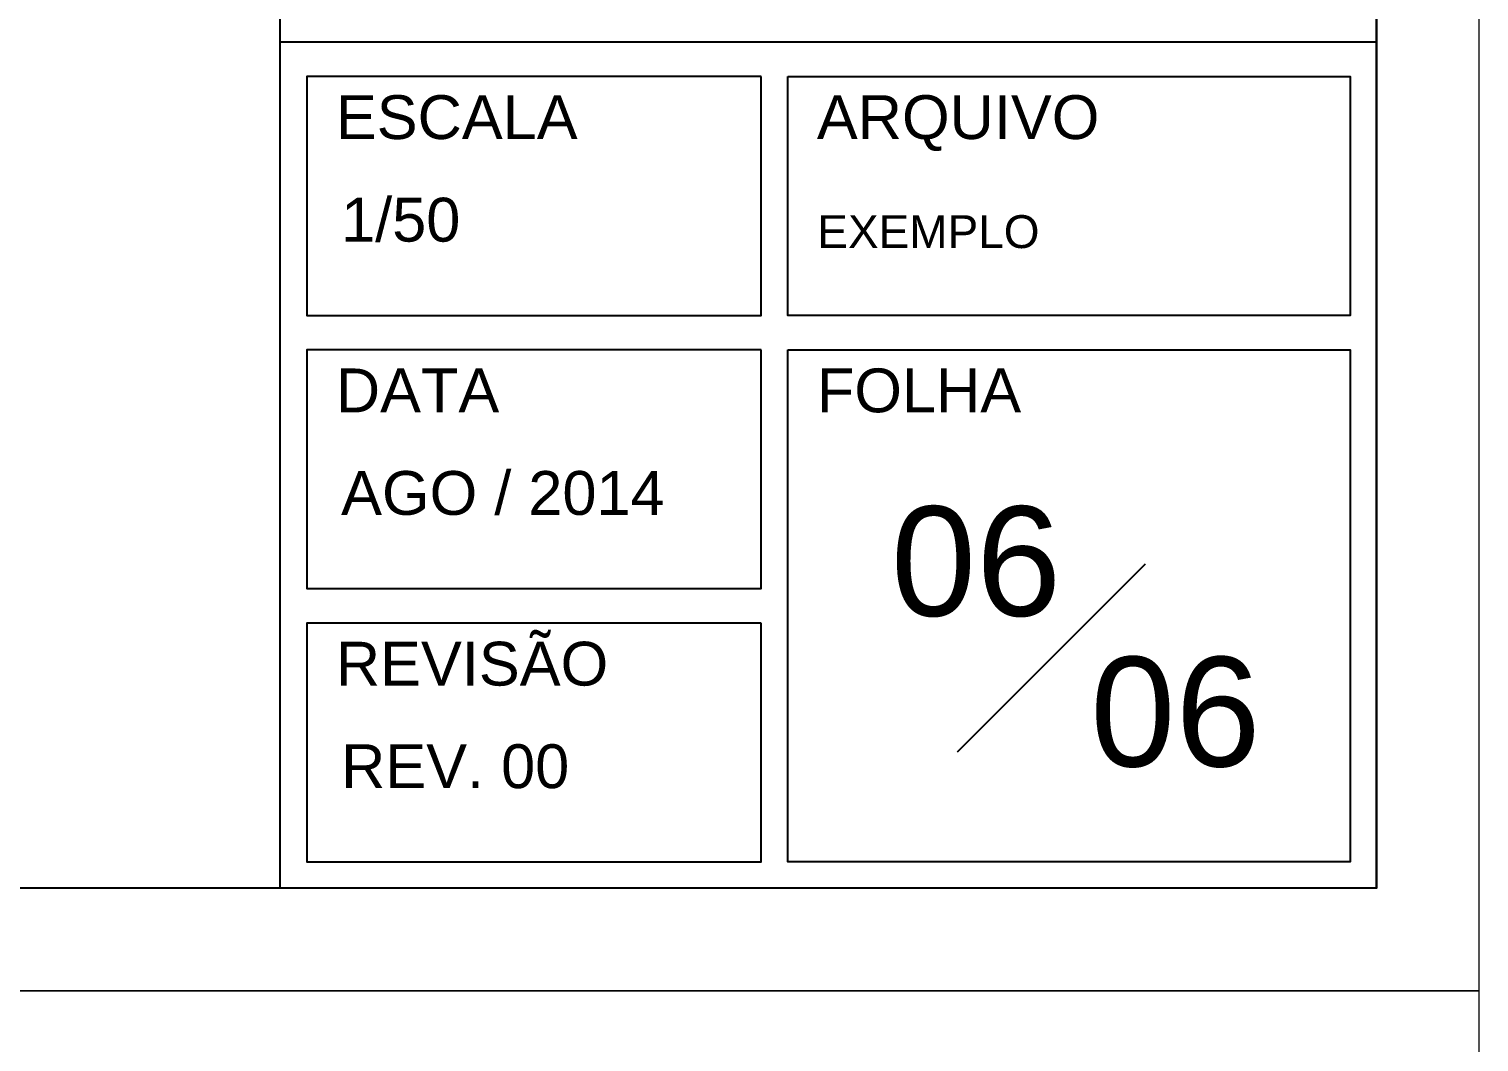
# Model space of a CAD drawing. Extents: x 126968 to 132038, y -1805 to 3860.
# Drawn here: x 131861.1 to 132037.7, y 813.5 to 937.1 of the extents above; entities that cross this region are included whole.
import ezdxf

# ---------------------------------------------------------------- set-up
doc = ezdxf.new("R2010")
doc.units = 0
doc.header["$MEASUREMENT"] = 0
for name, color, linetype in [('ARQ-CARIMBO', 1, 'CONTINUOUS'), ('PENA01', 1, 'CONTINUOUS'), ('PENA02', 2, 'CONTINUOUS'), ('PENA03', 3, 'CONTINUOUS'), ('PENA04', 4, 'CONTINUOUS'), ('Pena05', 5, 'CONTINUOUS')]:
    doc.layers.add(name, color=color, linetype=linetype)
doc.layers.add('PENA 03', color=3, linetype='CONTINUOUS', lineweight=15)
doc.layers.add('PENA 05', color=5, linetype='CONTINUOUS', lineweight=25)
doc.styles.add('Arial', font='arial.ttf', dxfattribs={"height": 0.3125})

msp = doc.modelspace()

# ---------------------------------------------------------------- linework, layer by layer
at = {"layer": 'PENA 03'}
for points in [[(131295.243, 819.797), (132037.743, 819.797), (132037.743, 1344.797), (131295.243, 1344.797)], [(131295.243, 294.797), (132037.743, 294.797), (132037.743, 819.797), (131295.243, 819.797)]]:
    msp.add_lwpolyline(points, close=True, dxfattribs=at)
at = {"layer": 'PENA 05'}
for p, q in [((131891.649, 1329.079), (131891.649, 832.297)), ((132025.243, 832.297), (132025.243, 1329.079))]:
    msp.add_line(p, q, dxfattribs=at)
msp.add_lwpolyline([(131337.743, 1332.297), (132025.243, 1332.297), (132025.243, 832.297), (131337.743, 832.297)], close=True, dxfattribs=at)
at = {"layer": 'PENA01'}
for points in [[(131950.286, 931.259), (131894.921, 931.259), (131894.921, 902.138), (131950.286, 902.138)], [(131953.525, 931.259), (132022.037, 931.259), (132022.037, 902.138), (131953.525, 902.138)], [(131950.286, 897.942), (131894.921, 897.942), (131894.921, 868.821), (131950.286, 868.821)], [(131953.525, 897.942), (132022.037, 897.942), (132022.037, 835.504), (131953.525, 835.504)], [(131950.286, 864.625), (131894.921, 864.625), (131894.921, 835.504), (131950.286, 835.504)]]:
    msp.add_lwpolyline(points, close=True, dxfattribs=at)
at = {"layer": 'PENA03', "color": 3}
msp.add_line((131974.195, 848.938), (131997.098, 871.841), dxfattribs=at)
at = {"layer": 'Pena05', "color": 5}
msp.add_line((132025.243, 935.455), (131891.649, 935.455), dxfattribs=at)

# ---------------------------------------------------------------- texts
at = {"layer": 'ARQ-CARIMBO', "insert": (131957.13, 914.355), "char_height": 4.00781, "width": 288.55301, "attachment_point": 1, "style": 'Arial'}
msp.add_mtext('{\\fArial|b0|i0|c0|p34;EXEMPLO}', dxfattribs=at)
at = {"layer": 'PENA02', "color": 2, "style": 'Arial'}
for s, p in [('ESCALA', (131898.468, 923.639)), ('ARQUIVO', (131957.073, 923.639)), ('FOLHA', (131957.073, 890.322)), ('DATA', (131898.468, 890.322)), ('REVISÃO', (131898.468, 857.005))]:
    msp.add_text(s, height=5.3438, dxfattribs=at).set_placement(p)
at = {"layer": 'PENA03', "color": 3, "style": 'Arial'}
for s, p in [('1/50', (131899.105, 911.135)), ('AGO / 2014', (131899.105, 877.818)), ('REV. 00', (131899.105, 844.501))]:
    msp.add_text(s, height=5.3438, dxfattribs=at).set_placement(p)
at = {"layer": 'PENA04', "color": 4, "style": 'Arial'}
for p in [(131966.089, 865.498), (131990.381, 847.143)]:
    msp.add_text('06', height=13.3594, dxfattribs=at).set_placement(p)

doc.saveas('drawing.dxf')
